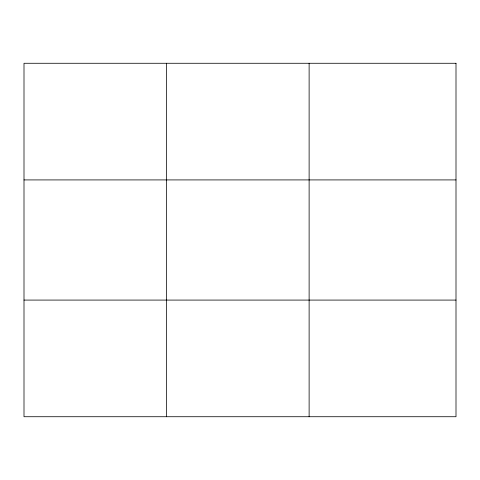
<?xml version="1.0" encoding="UTF-8"?>
<svg xmlns="http://www.w3.org/2000/svg" width="480" height="480" viewBox="0 0 480 480"><rect width="100%" height="100%" fill="white"/><g stroke="black" fill="none" stroke-linecap="round" stroke-linejoin="round"><path stroke-width="0.72" d="M166.56 63.276L166.56 416.724M309.12 63.276L309.12 416.724M24 179.916L456 179.916M24 300.084L456 300.084M456 63.276L456 416.724L24 416.724L24 63.276L456 63.276"/></g></svg>
